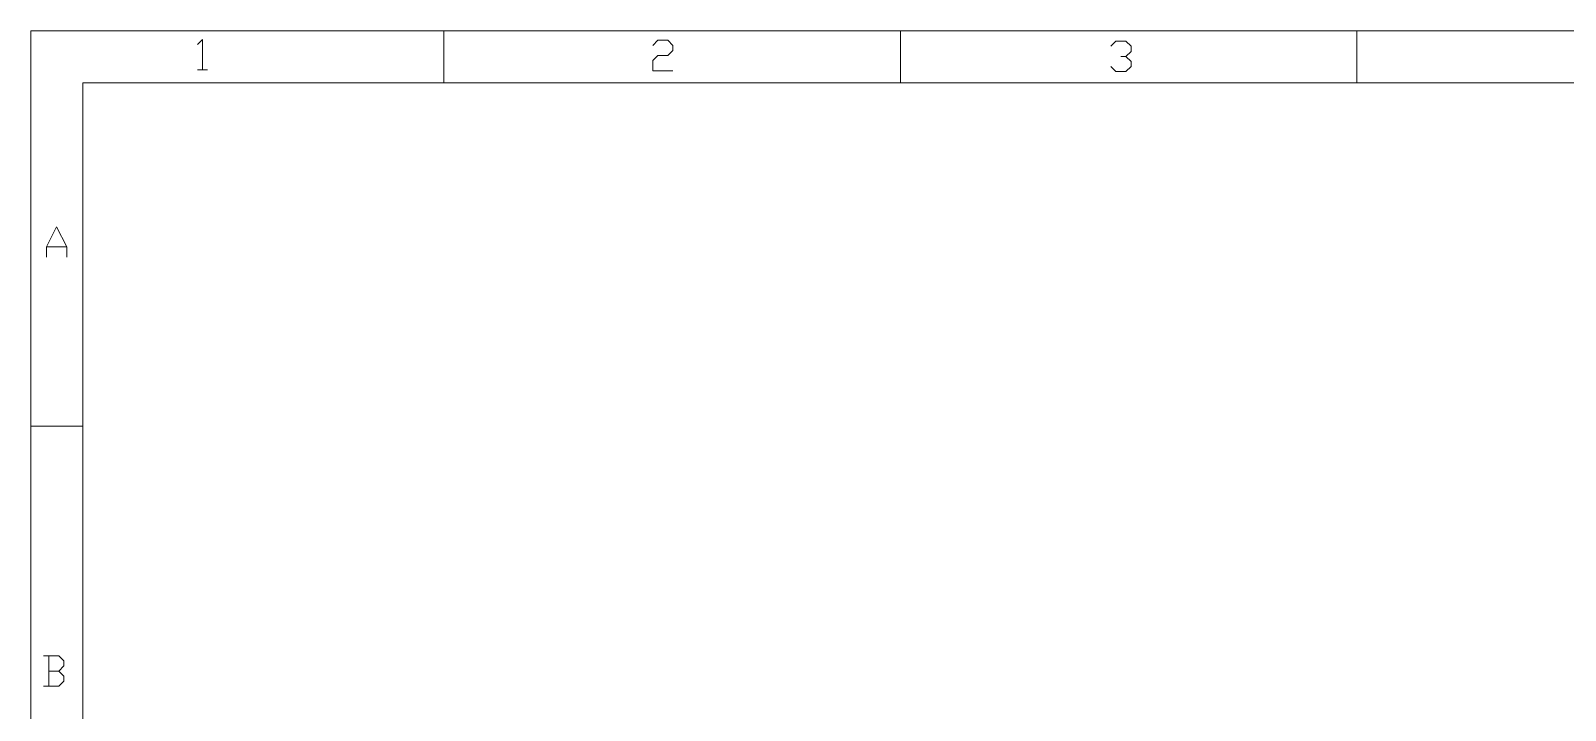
# Model space of a CAD drawing. Header units: millimetres. Extents: x 494 to 18201, y 224 to 11417.
# Drawn here: x 7143 to 8071, y 4688 to 5099 of the extents above; entities that cross this region are included whole.
import ezdxf
from ezdxf.enums import TextEntityAlignment as Align

# ---------------------------------------------------------------- set-up
doc = ezdxf.new("R2010")
doc.units = ezdxf.units.MM
doc.layers.add('DIM', color=7, linetype='Continuous')
doc.styles.add('gbenor_', font='gbenor.shx', dxfattribs={"bigfont": 'gbcbig'})
doc.styles.add('TXT', font='txt.shx', dxfattribs={"width": 0.8, "bigfont": 'ctxt.shx'})

# ---------------------------------------------------------------- blocks, each defined once
blk = doc.blocks.new('U9')
at = {"color": 254, "lineweight": 18}
for p, q in [((-1705.29, 0), (-1705.29, -1202.02)), ((-1705.29, 0), (0, 0)), ((-1071.01, 0), (-1071.01, -24.96)), ((-1680.34, -1177.07), (-1680.34, -24.96)), ((-1680.34, -24.96), (-24.96, -24.96)), ((-1705.29, -189.25), (-1680.34, -189.25))]:
    blk.add_line(p, q, dxfattribs=at)
at = {"color": 254, "linetype": 'Continuous', "lineweight": 18}
for p, q in [((-1507.73, 0), (-1507.73, -24.96)), ((-1289.37, 0), (-1289.37, -24.96))]:
    blk.add_line(p, q, dxfattribs=at)
at = {"color": 92, "lineweight": 18}
for points in [[(-1625.59, -6.57), (-1623.16, -4.14), (-1623.16, -18.7)], [(-1407.8, -7.01), (-1405.38, -4.58), (-1400.53, -4.58), (-1398.11, -7.01), (-1398.11, -9.43), (-1400.53, -11.86), (-1405.38, -11.86), (-1407.8, -14.28), (-1407.8, -19.14), (-1398.11, -19.14)], [(-1188.74, -7.46), (-1186.32, -5.03), (-1181.47, -5.03), (-1179.04, -7.46), (-1179.04, -9.88), (-1181.47, -12.31), (-1183.89, -12.31)], [(-1181.47, -12.31), (-1179.04, -14.74), (-1179.04, -17.16), (-1181.47, -19.59), (-1186.32, -19.59), (-1188.74, -17.16)], [(-1625.59, -18.7), (-1620.74, -18.7)], [(-1697.78, -108.32), (-1697.78, -103.47), (-1692.93, -93.76), (-1688.08, -103.47), (-1688.08, -108.32)], [(-1697.78, -103.47), (-1688.08, -103.47)], [(-1691.83, -306.31), (-1689.4, -303.88), (-1689.4, -301.46), (-1691.83, -299.03), (-1699.1, -299.03)], [(-1696.68, -299.03), (-1696.68, -313.59)], [(-1699.1, -313.59), (-1691.83, -313.59), (-1689.4, -311.16), (-1689.4, -308.73), (-1691.83, -306.31), (-1696.68, -306.31)]]:
    blk.add_lwpolyline(points, dxfattribs=at)
at = {"lineweight": 18, "style": 'gbenor_'}
blk.add_attdef('文档路径', (-272.46, -941.27), '', height=11.97, dxfattribs=at)
at = {"lineweight": 20, "style": 'TXT'}
for tag, height, p in [('18-**-**', 11.02, (-447.23, -1029.37)), ('客户名称', 10.87, (-531.85, -1111.72, 0)), ('料厚:', 10.87, (-531.73, -1139.24, 0))]:
    blk.add_attdef(tag, text='', height=height, dxfattribs=at).set_placement(p, align=Align.MIDDLE)
for tag, p, height in [('88888', (-457.83, -1062.2), 10.02), ('材质:', (-565.48, -1088.8, 0), 10.87), ('核准', (-445.4, -1116.08, 0), 10.87), ('设计', (-445.79, -1142.51, 0), 10.87), ('绘图', (-446.15, -1168.95, 0), 10.87)]:
    blk.add_attdef(tag, p, '', height=height, dxfattribs=at)
for tag, p, height, width in [('3', (-199.16, -1062.58), 10.67, 0.7), ('4', (-199.16, -1089.19), 10.67, 0.7), ('核准日期', (-329.67, -1118.33, 0), 10.87, 0.68), ('设计日期', (-329.67, -1145.11, 0), 10.87, 0.68), ('1', (-187.58, -1144.16), 9.85, 0.7), ('绘图日期', (-329.78, -1170.73, 0), 10.87, 0.68), ('2', (-198.99, -1168.84), 9.85, 0.7)]:
    blk.add_attdef(tag, p, '', height=height, dxfattribs=dict(at, width=width))

msp = doc.modelspace()

# ---------------------------------------------------------------- block references
at = {"layer": 'DIM', "ltscale": 1.418068, "xscale": 1.264435379605522, "yscale": 1.26443537960024, "zscale": 1.264435379605522}
msp.add_blockref('U9', (9298.92862, 5098.93882), dxfattribs=at)

doc.saveas('drawing.dxf')
